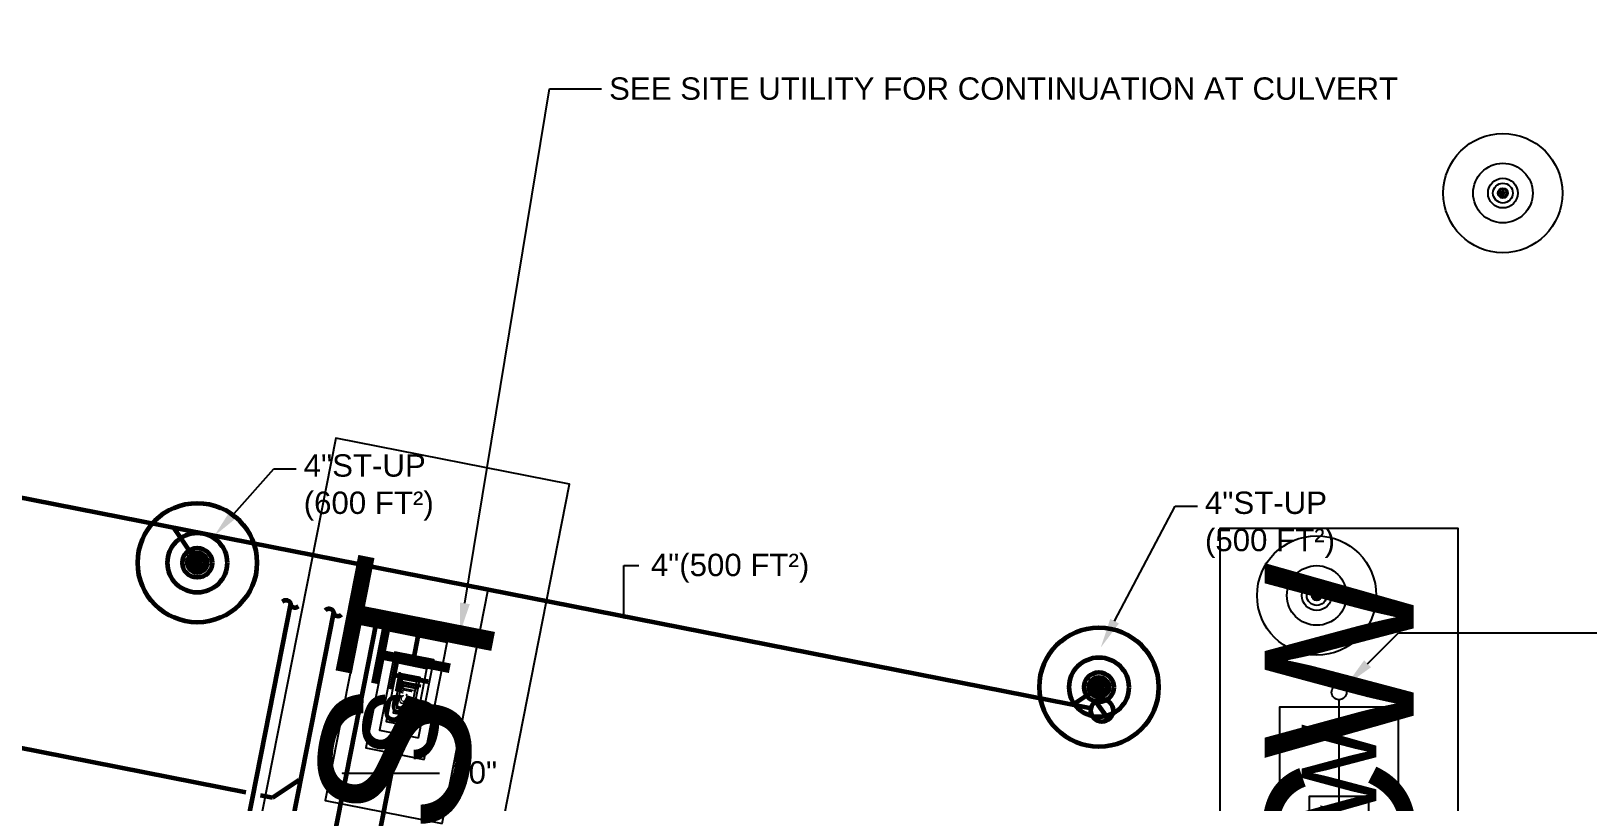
# Model space of a CAD drawing. Extents: x -29500 to 23517, y -2581 to 1886.
# Drawn here: x -531 to 96, y 929 to 1239 of the extents above; entities that cross this region are included whole.
import ezdxf
from ezdxf import colors
from ezdxf.entities.mleader import LeaderData, LeaderLine
from ezdxf.enums import TextEntityAlignment as Align
from ezdxf.math import Vec2, Vec3

# ---------------------------------------------------------------- set-up
doc = ezdxf.new("R2010")
doc.units = 0
doc.header["$LTSCALE"] = 36
doc.header["$MEASUREMENT"] = 0
for name, color, linetype in [('G-ANNO-TEXT', 70, 'Continuous'), ('P-NDCW-N', 4, 'Continuous'), ('P-NDCW-N @ 1 (1)', 4, 'Continuous'), ('P-NDCW-N @ 1 (2)', 4, 'Continuous'), ('P-NDCW-N @ 12', 4, 'Continuous'), ('P-NDCW-N @ 128', 4, 'Continuous'), ('P-NDCW-N @ 16', 4, 'Continuous'), ('P-NDCW-N @ 192', 4, 'Continuous'), ('P-NDCW-N @ 2', 4, 'Continuous'), ('P-NDCW-N @ 24', 4, 'Continuous'), ('P-NDCW-N @ 384', 4, 'Continuous'), ('P-NDCW-N @ 4', 4, 'Continuous'), ('P-NDCW-N @ 48', 4, 'Continuous'), ('P-NDCW-N @ 64', 4, 'Continuous'), ('P-NDCW-N @ 768', 4, 'Continuous'), ('P-NDCW-N @ 8', 4, 'Continuous'), ('P-NDCW-N @ 96', 4, 'Continuous')]:
    doc.layers.add(name, color=color, linetype=linetype)
for name, color, linetype, lineweight in [('P-SAN-N', 6, 'Continuous', 60), ('P-SAN-N @ 96', 6, 'Continuous', 60), ('P-STRM-N', 2, 'Continuous', 60), ('P-STRM-N @ 1 (1)', 2, 'Continuous', 60), ('P-STRM-N @ 1 (2)', 2, 'Continuous', 60), ('P-STRM-N @ 12', 2, 'Continuous', 60), ('P-STRM-N @ 128', 2, 'Continuous', 60), ('P-STRM-N @ 16', 2, 'Continuous', 60), ('P-STRM-N @ 192', 2, 'Continuous', 60), ('P-STRM-N @ 2', 2, 'Continuous', 60), ('P-STRM-N @ 24', 2, 'Continuous', 60), ('P-STRM-N @ 384', 2, 'Continuous', 60), ('P-STRM-N @ 4', 2, 'Continuous', 60), ('P-STRM-N @ 48', 2, 'Continuous', 60), ('P-STRM-N @ 64', 2, 'Continuous', 60), ('P-STRM-N @ 768', 2, 'Continuous', 60), ('P-STRM-N @ 8', 2, 'Continuous', 60), ('P-STRM-N @ 96', 2, 'Continuous', 60)]:
    doc.layers.add(name, color=color, linetype=linetype, lineweight=lineweight)
doc.styles.add('Arial', font='arial.ttf')
doc.dimstyles.new('Loop096', dxfattribs={"dimscale": 0, "dimtxt": 0.09375, "dimasz": 0.03125, "dimexe": 0.0625, "dimexo": 0.0625, "dimgap": 0.09375, "dimtad": 1, "dimdec": 4, "dimzin": 3, "dimdsep": 46, "dimlunit": 4, "dimtxsty": 'Arial', "dimblk": 'OBLIQUE', "dimcen": 0.09375, "dimdle": 0.0625, "dimclrd": 256, "dimclre": 256, "dimclrt": 256, "dimadec": 4, "dimazin": 0, "dimtfac": 0.8, "dimtdec": 4, "dimtix": 1, "dimtofl": 0, "dimtmove": 1, "dimatfit": 0, "dimldrblk": 'LeaderNoteBlock', "dimfxl": 1, "dimfrac": 1, "dimtolj": 1, "dimtzin": 0, "dimlwd": -1, "dimlwe": -1, "dimarcsym": 0})

# ---------------------------------------------------------------- blocks, each defined once
blk = doc.blocks.new('_Oblique')
at = {"color": 0, "linetype": 'ByBlock', "lineweight": -2}
blk.add_line((-0.5, -0.5), (0.5, 0.5), dxfattribs=at)
blk = doc.blocks.new('LeaderNoteBlock')
blk.add_ellipse((0, 0), major_axis=(1, 0), ratio=0.25, start_param=5.387521, end_param=10.320443)
blk = doc.blocks.new('*U6')
blk.add_circle((0, 0), 0.03125)
blk = doc.blocks.new('*U1344')
at = {"layer": 'P-NDCW-N @ 1 (1)'}
blk.add_blockref('*U6', (62, 1174.15), dxfattribs=at)
at = {"layer": 'P-NDCW-N @ 1 (2)'}
blk.add_blockref('*U6', (62, 1174.15), dxfattribs=at)
at = {"layer": 'P-NDCW-N @ 12', "xscale": 12, "yscale": 12, "zscale": 12}
blk.add_blockref('*U6', (62, 1174.15), dxfattribs=at)
at = {"layer": 'P-NDCW-N @ 128', "xscale": 128, "yscale": 128, "zscale": 128}
blk.add_blockref('*U6', (62, 1174.15), dxfattribs=at)
at = {"layer": 'P-NDCW-N @ 16', "xscale": 16, "yscale": 16, "zscale": 16}
blk.add_blockref('*U6', (62, 1174.15), dxfattribs=at)
at = {"layer": 'P-NDCW-N @ 192', "xscale": 192, "yscale": 192, "zscale": 192}
blk.add_blockref('*U6', (62, 1174.15), dxfattribs=at)
at = {"layer": 'P-NDCW-N @ 2', "xscale": 2, "yscale": 2, "zscale": 2}
blk.add_blockref('*U6', (62, 1174.15), dxfattribs=at)
at = {"layer": 'P-NDCW-N @ 24', "xscale": 24, "yscale": 24, "zscale": 24}
blk.add_blockref('*U6', (62, 1174.15), dxfattribs=at)
at = {"layer": 'P-NDCW-N @ 384', "xscale": 384, "yscale": 384, "zscale": 384}
blk.add_blockref('*U6', (62, 1174.15), dxfattribs=at)
at = {"layer": 'P-NDCW-N @ 4', "xscale": 4, "yscale": 4, "zscale": 4}
blk.add_blockref('*U6', (62, 1174.15), dxfattribs=at)
at = {"layer": 'P-NDCW-N @ 48', "xscale": 48, "yscale": 48, "zscale": 48}
blk.add_blockref('*U6', (62, 1174.15), dxfattribs=at)
at = {"layer": 'P-NDCW-N @ 64', "xscale": 64, "yscale": 64, "zscale": 64}
blk.add_blockref('*U6', (62, 1174.15), dxfattribs=at)
at = {"layer": 'P-NDCW-N @ 768', "xscale": 768, "yscale": 768, "zscale": 768}
blk.add_blockref('*U6', (62, 1174.15), dxfattribs=at)
at = {"layer": 'P-NDCW-N @ 8', "xscale": 8, "yscale": 8, "zscale": 8}
blk.add_blockref('*U6', (62, 1174.15), dxfattribs=at)
at = {"layer": 'P-NDCW-N @ 96', "xscale": 96, "yscale": 96, "zscale": 96}
blk.add_blockref('*U6', (-4, 973.15), dxfattribs=at)
blk = doc.blocks.new('*U1345')
at = {"layer": 'P-NDCW-N @ 1 (1)'}
blk.add_blockref('*U6', (-13, 1012.15), dxfattribs=at)
at = {"layer": 'P-NDCW-N @ 1 (2)'}
blk.add_blockref('*U6', (-13, 1012.15), dxfattribs=at)
at = {"layer": 'P-NDCW-N @ 12', "xscale": 12, "yscale": 12, "zscale": 12}
blk.add_blockref('*U6', (-13, 1012.15), dxfattribs=at)
at = {"layer": 'P-NDCW-N @ 128', "xscale": 128, "yscale": 128, "zscale": 128}
blk.add_blockref('*U6', (-13, 1012.15), dxfattribs=at)
at = {"layer": 'P-NDCW-N @ 16', "xscale": 16, "yscale": 16, "zscale": 16}
blk.add_blockref('*U6', (-13, 1012.15), dxfattribs=at)
at = {"layer": 'P-NDCW-N @ 192', "xscale": 192, "yscale": 192, "zscale": 192}
blk.add_blockref('*U6', (-13, 1012.15), dxfattribs=at)
at = {"layer": 'P-NDCW-N @ 2', "xscale": 2, "yscale": 2, "zscale": 2}
blk.add_blockref('*U6', (-13, 1012.15), dxfattribs=at)
at = {"layer": 'P-NDCW-N @ 24', "xscale": 24, "yscale": 24, "zscale": 24}
blk.add_blockref('*U6', (-13, 1012.15), dxfattribs=at)
at = {"layer": 'P-NDCW-N @ 384', "xscale": 384, "yscale": 384, "zscale": 384}
blk.add_blockref('*U6', (-13, 1012.15), dxfattribs=at)
at = {"layer": 'P-NDCW-N @ 4', "xscale": 4, "yscale": 4, "zscale": 4}
blk.add_blockref('*U6', (-13, 1012.15), dxfattribs=at)
at = {"layer": 'P-NDCW-N @ 48', "xscale": 48, "yscale": 48, "zscale": 48}
blk.add_blockref('*U6', (-13, 1012.15), dxfattribs=at)
at = {"layer": 'P-NDCW-N @ 64', "xscale": 64, "yscale": 64, "zscale": 64}
blk.add_blockref('*U6', (-13, 1012.15), dxfattribs=at)
at = {"layer": 'P-NDCW-N @ 768', "xscale": 768, "yscale": 768, "zscale": 768}
blk.add_blockref('*U6', (-13, 1012.15), dxfattribs=at)
at = {"layer": 'P-NDCW-N @ 8', "xscale": 8, "yscale": 8, "zscale": 8}
blk.add_blockref('*U6', (-13, 1012.15), dxfattribs=at)
at = {"layer": 'P-NDCW-N @ 96', "xscale": 96, "yscale": 96, "zscale": 96}
blk.add_blockref('*U6', (-4, 799.15), dxfattribs=at)
blk = doc.blocks.new('*U66')
at = {"layer": 'DEFPOINTS'}
blk.add_lwpolyline([(-0.1875, -0.0625), (0.1875, -0.0625), (0.1875, 0.0625), (-0.1875, 0.0625)], close=True, dxfattribs=at)
at = {"style": 'Arial'}
blk.add_text('NDCW', height=0.078125, dxfattribs=at).set_placement((0, 0), align=Align.MIDDLE)
blk = doc.blocks.new('*U1346')
at = {"layer": 'P-NDCW-N @ 1 (1)', "rotation": 90}
blk.add_blockref('*U66', (-4, 895.15), dxfattribs=at)
at = {"layer": 'P-NDCW-N @ 1 (2)', "rotation": 90}
blk.add_blockref('*U66', (-4, 895.15), dxfattribs=at)
at = {"layer": 'P-NDCW-N @ 128', "xscale": 128, "yscale": 128, "zscale": 128, "rotation": 90}
blk.add_blockref('*U66', (-4, 895.15), dxfattribs=at)
at = {"layer": 'P-NDCW-N @ 192', "xscale": 192, "yscale": 192, "zscale": 192, "rotation": 90}
blk.add_blockref('*U66', (-4, 895.15), dxfattribs=at)
at = {"layer": 'P-NDCW-N @ 384', "xscale": 384, "yscale": 384, "zscale": 384, "rotation": 90}
blk.add_blockref('*U66', (-4, 895.15), dxfattribs=at)
at = {"layer": 'P-NDCW-N @ 48', "xscale": 48, "yscale": 48, "zscale": 48, "rotation": 90}
blk.add_blockref('*U66', (-4, 895.15), dxfattribs=at)
at = {"layer": 'P-NDCW-N @ 64', "xscale": 64, "yscale": 64, "zscale": 64, "rotation": 90}
blk.add_blockref('*U66', (-4, 895.15), dxfattribs=at)
at = {"layer": 'P-NDCW-N @ 768', "xscale": 768, "yscale": 768, "zscale": 768, "rotation": 90}
blk.add_blockref('*U66', (-4, 895.15), dxfattribs=at)
at = {"layer": 'P-NDCW-N @ 96', "xscale": 96, "yscale": 96, "zscale": 96, "rotation": 90}
blk.add_blockref('*U66', (-4, 895.15), dxfattribs=at)
blk = doc.blocks.new('*U47')
at = {"layer": 'DEFPOINTS'}
blk.add_lwpolyline([(-0.125, -0.0625), (0.125, -0.0625), (0.125, 0.0625), (-0.125, 0.0625)], close=True, dxfattribs=at)
at = {"style": 'Arial'}
blk.add_text('ST', height=0.078125, dxfattribs=at).set_placement((0, 0), align=Align.MIDDLE)
blk = doc.blocks.new('*U1389')
at = {"layer": 'P-STRM-N @ 1 (1)', "linetype": 'ByBlock', "lineweight": -2, "rotation": 78.86369056881912}
blk.add_blockref('*U47', (-379.56, 972.04), dxfattribs=at)
at = {"layer": 'P-STRM-N @ 1 (2)', "linetype": 'ByBlock', "lineweight": -2, "rotation": 78.86369056881912}
blk.add_blockref('*U47', (-379.56, 972.04), dxfattribs=at)
at = {"layer": 'P-STRM-N @ 128', "linetype": 'ByBlock', "lineweight": -2, "xscale": 128, "yscale": 128, "zscale": 128, "rotation": 78.86369056881912}
blk.add_blockref('*U47', (-379.56, 972.04), dxfattribs=at)
at = {"layer": 'P-STRM-N @ 192', "linetype": 'ByBlock', "lineweight": -2, "xscale": 192, "yscale": 192, "zscale": 192, "rotation": 78.86369056881912}
blk.add_blockref('*U47', (-379.56, 972.04), dxfattribs=at)
at = {"layer": 'P-STRM-N @ 384', "linetype": 'ByBlock', "lineweight": -2, "xscale": 384, "yscale": 384, "zscale": 384, "rotation": 78.86369056881912}
blk.add_blockref('*U47', (-379.56, 972.04), dxfattribs=at)
at = {"layer": 'P-STRM-N @ 48', "linetype": 'ByBlock', "lineweight": -2, "xscale": 48, "yscale": 48, "zscale": 48, "rotation": 78.86369056881912}
blk.add_blockref('*U47', (-379.56, 972.04), dxfattribs=at)
at = {"layer": 'P-STRM-N @ 64', "linetype": 'ByBlock', "lineweight": -2, "xscale": 64, "yscale": 64, "zscale": 64, "rotation": 78.86369056881912}
blk.add_blockref('*U47', (-379.56, 972.04), dxfattribs=at)
at = {"layer": 'P-STRM-N @ 768', "linetype": 'ByBlock', "lineweight": -2, "xscale": 768, "yscale": 768, "zscale": 768, "rotation": 78.86369056881912}
blk.add_blockref('*U47', (-379.56, 972.04), dxfattribs=at)
at = {"layer": 'P-STRM-N @ 96', "linetype": 'ByBlock', "lineweight": -2, "xscale": 96, "yscale": 96, "zscale": 96, "rotation": 78.86369056881912}
blk.add_blockref('*U47', (-379.56, 972.04), dxfattribs=at)
blk = doc.blocks.new('continuation')
blk.add_lwpolyline([(-0.0028, -0.0347, -0.625102), (0, 0, 0.625102), (0.0028, 0.0347)], format="xyb")
blk = doc.blocks.new('*U1403')
at = {"layer": 'P-STRM-N @ 1 (1)'}
blk.add_blockref('*U6', (-100.69, 975.24), dxfattribs=at)
at = {"layer": 'P-STRM-N @ 1 (2)'}
blk.add_blockref('*U6', (-100.69, 975.24), dxfattribs=at)
at = {"layer": 'P-STRM-N @ 12', "xscale": 12, "yscale": 12, "zscale": 12}
blk.add_blockref('*U6', (-100.69, 975.24), dxfattribs=at)
at = {"layer": 'P-STRM-N @ 128', "xscale": 128, "yscale": 128, "zscale": 128}
blk.add_blockref('*U6', (-100.69, 975.24), dxfattribs=at)
at = {"layer": 'P-STRM-N @ 16', "xscale": 16, "yscale": 16, "zscale": 16}
blk.add_blockref('*U6', (-100.69, 975.24), dxfattribs=at)
at = {"layer": 'P-STRM-N @ 192', "xscale": 192, "yscale": 192, "zscale": 192}
blk.add_blockref('*U6', (-100.69, 975.24), dxfattribs=at)
at = {"layer": 'P-STRM-N @ 2', "xscale": 2, "yscale": 2, "zscale": 2}
blk.add_blockref('*U6', (-100.69, 975.24), dxfattribs=at)
at = {"layer": 'P-STRM-N @ 24', "xscale": 24, "yscale": 24, "zscale": 24}
blk.add_blockref('*U6', (-100.69, 975.24), dxfattribs=at)
at = {"layer": 'P-STRM-N @ 384', "xscale": 384, "yscale": 384, "zscale": 384}
blk.add_blockref('*U6', (-100.69, 975.24), dxfattribs=at)
at = {"layer": 'P-STRM-N @ 4', "xscale": 4, "yscale": 4, "zscale": 4}
blk.add_blockref('*U6', (-100.69, 975.24), dxfattribs=at)
at = {"layer": 'P-STRM-N @ 48', "xscale": 48, "yscale": 48, "zscale": 48}
blk.add_blockref('*U6', (-100.69, 975.24), dxfattribs=at)
at = {"layer": 'P-STRM-N @ 64', "xscale": 64, "yscale": 64, "zscale": 64}
blk.add_blockref('*U6', (-100.69, 975.24), dxfattribs=at)
at = {"layer": 'P-STRM-N @ 768', "xscale": 768, "yscale": 768, "zscale": 768}
blk.add_blockref('*U6', (-100.69, 975.24), dxfattribs=at)
at = {"layer": 'P-STRM-N @ 8', "xscale": 8, "yscale": 8, "zscale": 8}
blk.add_blockref('*U6', (-100.69, 975.24), dxfattribs=at)
at = {"layer": 'P-STRM-N @ 96', "xscale": 96, "yscale": 96, "zscale": 96}
blk.add_blockref('*U6', (-100.69, 975.24), dxfattribs=at)
blk = doc.blocks.new('FLOOR CLEAN OUT')
at = {"color": 7, "linetype": 'Continuous'}
blk.add_line((0.034, -0.0323), (-0.0341, 0.0321), dxfattribs=at)
at = {"linetype": 'Continuous'}
blk.add_circle((0, 0), 0.0469, dxfattribs=at)
blk = doc.blocks.new('*U1404')
at = {"layer": 'P-STRM-N @ 1 (1)'}
blk.add_blockref('*U6', (-463.85, 1025.33), dxfattribs=at)
at = {"layer": 'P-STRM-N @ 1 (2)'}
blk.add_blockref('*U6', (-463.85, 1025.33), dxfattribs=at)
at = {"layer": 'P-STRM-N @ 12', "xscale": 12, "yscale": 12, "zscale": 12}
blk.add_blockref('*U6', (-463.85, 1025.33), dxfattribs=at)
at = {"layer": 'P-STRM-N @ 128', "xscale": 128, "yscale": 128, "zscale": 128}
blk.add_blockref('*U6', (-463.85, 1025.33), dxfattribs=at)
at = {"layer": 'P-STRM-N @ 16', "xscale": 16, "yscale": 16, "zscale": 16}
blk.add_blockref('*U6', (-463.85, 1025.33), dxfattribs=at)
at = {"layer": 'P-STRM-N @ 192', "xscale": 192, "yscale": 192, "zscale": 192}
blk.add_blockref('*U6', (-463.85, 1025.33), dxfattribs=at)
at = {"layer": 'P-STRM-N @ 2', "xscale": 2, "yscale": 2, "zscale": 2}
blk.add_blockref('*U6', (-463.85, 1025.33), dxfattribs=at)
at = {"layer": 'P-STRM-N @ 24', "xscale": 24, "yscale": 24, "zscale": 24}
blk.add_blockref('*U6', (-463.85, 1025.33), dxfattribs=at)
at = {"layer": 'P-STRM-N @ 384', "xscale": 384, "yscale": 384, "zscale": 384}
blk.add_blockref('*U6', (-463.85, 1025.33), dxfattribs=at)
at = {"layer": 'P-STRM-N @ 4', "xscale": 4, "yscale": 4, "zscale": 4}
blk.add_blockref('*U6', (-463.85, 1025.33), dxfattribs=at)
at = {"layer": 'P-STRM-N @ 48', "xscale": 48, "yscale": 48, "zscale": 48}
blk.add_blockref('*U6', (-463.85, 1025.33), dxfattribs=at)
at = {"layer": 'P-STRM-N @ 64', "xscale": 64, "yscale": 64, "zscale": 64}
blk.add_blockref('*U6', (-463.85, 1025.33), dxfattribs=at)
at = {"layer": 'P-STRM-N @ 768', "xscale": 768, "yscale": 768, "zscale": 768}
blk.add_blockref('*U6', (-463.85, 1025.33), dxfattribs=at)
at = {"layer": 'P-STRM-N @ 8', "xscale": 8, "yscale": 8, "zscale": 8}
blk.add_blockref('*U6', (-463.85, 1025.33), dxfattribs=at)
at = {"layer": 'P-STRM-N @ 96', "xscale": 96, "yscale": 96, "zscale": 96}
blk.add_blockref('*U6', (-463.85, 1025.33), dxfattribs=at)

msp = doc.modelspace()

# ---------------------------------------------------------------- linework, layer by layer
at = {"layer": 'P-NDCW-N'}
msp.add_line((-4, 913.15), (-4, 970.15), dxfattribs=at)
at = {"layer": 'P-SAN-N'}
for p, q in [((-444.34, 932.82), (-870.67, 1016.74)), ((-426.33, 1008.77), (-456.42, 855.9)), ((-409, 1005.36), (-438.42, 855.9)), ((-391.67, 1001.95), (-420.42, 855.9)), ((-422.99, 937.79), (-433.56, 930.69)), ((-433.56, 930.69), (-438.45, 931.66))]:
    msp.add_line(p, q, dxfattribs=at)
at = {"layer": 'P-STRM-N'}
for p, q in [((-103.9, 966.7), (-1259.23, 1194.13)), ((-466.22, 1028.85), (-473.31, 1039.42)), ((-377.24, 983.82), (-374.34, 998.53)), ((-104.21, 972.88), (-111.26, 968.15)), ((-381.87, 960.27), (-402.42, 855.9))]:
    msp.add_line(p, q, dxfattribs=at)

# ---------------------------------------------------------------- block references
at = {"layer": 'P-NDCW-N'}
for name in ['*U1344', '*U1346', '*U1345']:
    msp.add_blockref(name, (0, 0), dxfattribs=at)
at = {"layer": 'P-SAN-N @ 96', "xscale": 96, "yscale": 96, "zscale": 96}
for p, rotation in [((-426.33, 1008.77), 258.8636905688182), ((-409, 1005.36), 258.8636905688183), ((-391.67, 1001.95), 258.8636905688181)]:
    msp.add_blockref('continuation', p, dxfattribs=dict(at, rotation=rotation))
at = {"layer": 'P-STRM-N'}
for name in ['*U1389', '*U1404', '*U1403']:
    msp.add_blockref(name, (0, 0), dxfattribs=at)
at = {"layer": 'P-STRM-N @ 96', "xscale": 96, "yscale": 96, "zscale": 96}
for name, p, rotation in [('continuation', (-374.34, 998.53), 258.8636905688182), ('FLOOR CLEAN OUT', (-99.48, 965.83), 168.8636905688182)]:
    msp.add_blockref(name, p, dxfattribs=dict(at, rotation=rotation))

# ---------------------------------------------------------------- texts
at = {"layer": 'G-ANNO-TEXT', "char_height": 9, "attachment_point": 1, "style": 'Arial'}
for s, insert in [('4"(500 FT²)', (-281.2, 1028.95)), ('10"', (-361.55, 945.4))]:
    msp.add_mtext_dynamic_manual_height_columns(s, width=139.2, gutter_width=45, heights=[0], dxfattribs=dict(at, insert=insert))

# ---------------------------------------------------------------- leaders
at = {"layer": 'G-ANNO-TEXT'}
for points in [[(-292, 1003.15), (-292, 1024.15), (-286, 1024.15)], [(-405.35, 940.6), (-375.35, 940.6), (-366.35, 940.6)]]:
    msp.add_leader(points, dimstyle='Loop096', override={"dimscale": 0}, dxfattribs=at)
ml = msp.add_multileader_mtext('Standard', dxfattribs=at)
ml.set_content('SEE SITE UTILITY FOR CONTINUATION AT CULVERT', color=256, style='Arial')
ml.set_leader_properties(color=256, linetype='ByLayer', lineweight=-1)
ml.build(insert=Vec2(0, 0))
ml.multileader.update_dxf_attribs({"has_dogleg": 0, "dogleg_length": 0.125, "arrow_head_size": 12, "scale": 96})
ctx = ml.context
ctx.base_point, ctx.scale, ctx.char_height, ctx.arrow_head_size, ctx.landing_gap_size, ctx.plane_origin = Vec3(-1354, 1369.15), 96, 9, 12, 3, Vec3(-1411, 1150.15)
notes = []
notes.append((ctx, [(0, (1, 1, 0), (-1366, 1369.15), (1, 0), 12, [(0, [(-1369.91, 1180.65), (-1375, 1369.15)], 0, [])])]))
ctx.mtext.insert, ctx.mtext.width, ctx.mtext.flow_direction = Vec3(-1351, 1373.73), 178.3655, 5
ml = msp.add_multileader_mtext('Standard', dxfattribs=at)
ml.set_content('SEE SITE UTILITY FOR CONTINUATION AT CULVERT', color=256, style='Arial')
ml.set_leader_properties(color=256, linetype='ByLayer', lineweight=-1)
ml.build(insert=Vec2(0, 0))
ml.multileader.update_dxf_attribs({"has_dogleg": 0, "dogleg_length": 0.125, "arrow_head_size": 12, "scale": 96})
ctx = ml.context
ctx.base_point, ctx.scale, ctx.char_height, ctx.arrow_head_size, ctx.landing_gap_size, ctx.plane_origin = Vec3(-301, 1216.15), 96, 9, 12, 3, Vec3(-358, 997.15)
notes.append((ctx, [(0, (1, 1, 0), (-313, 1216.15), (1, 0), 12, [(0, [(-358, 997.15), (-322, 1216.15)], 0, [])])]))
ctx.mtext.insert, ctx.mtext.width, ctx.mtext.flow_direction = Vec3(-298, 1220.73), 178.3655, 5
ml = msp.add_multileader_mtext('Standard', dxfattribs=at)
ml.set_content('4"ST-UP\\P(600 FT²)', color=256, style='Arial')
ml.set_leader_properties(color=256, linetype='ByLayer', lineweight=-1)
ml.build(insert=Vec2(0, 0))
ml.multileader.update_dxf_attribs({"has_dogleg": 0, "dogleg_length": 0.125, "arrow_head_size": 12, "scale": 96})
ctx = ml.context
ctx.base_point, ctx.scale, ctx.char_height, ctx.arrow_head_size, ctx.landing_gap_size, ctx.plane_origin = Vec3(-424, 1063.15), 96, 9, 12, 3, Vec3(-457, 1036.15)
notes.append((ctx, [(0, (1, 1, 0), (-436, 1063.15), (1, 0), 12, [(0, [(-457, 1036.15), (-433, 1063.15)], 0, [])])]))
ctx.mtext.insert, ctx.mtext.flow_direction = Vec3(-421, 1068.98), 5
ml = msp.add_multileader_mtext('Standard', dxfattribs=at)
ml.set_content('4"ST-UP\\P(500 FT²)', color=256, style='Arial')
ml.set_leader_properties(color=256, linetype='ByLayer', lineweight=-1)
ml.build(insert=Vec2(0, 0))
ml.multileader.update_dxf_attribs({"has_dogleg": 0, "dogleg_length": 0.125, "arrow_head_size": 12, "scale": 96})
ctx = ml.context
ctx.base_point, ctx.scale, ctx.char_height, ctx.arrow_head_size, ctx.landing_gap_size, ctx.plane_origin = Vec3(-61, 1048.15), 96, 9, 12, 3, Vec3(-94, 1021.15)
notes.append((ctx, [(0, (1, 1, 0), (-73, 1048.15), (1, 0), 12, [(0, [(-100, 991.15), (-70, 1048.15)], 0, [])])]))
ctx.mtext.insert, ctx.mtext.flow_direction = Vec3(-58, 1053.98), 5
ml = msp.add_multileader_mtext('Standard', dxfattribs=at)
ml.set_content('HEAT TRACE AND INSULATE TRAP PRIMER LINE, TRAP, AND 10 FEET BEYOND', color=256, style='Arial')
ml.set_leader_properties(color=256, linetype='ByLayer', lineweight=-1)
ml.build(insert=Vec2(0, 0))
ml.multileader.update_dxf_attribs({"has_dogleg": 0, "dogleg_length": 0.125, "arrow_head_size": 12, "scale": 96})
ctx = ml.context
ctx.base_point, ctx.scale, ctx.char_height, ctx.arrow_head_size, ctx.landing_gap_size, ctx.plane_origin = Vec3(-2200, 1015.15), 96, 9, 12, 3, Vec3(-2284, 958.15)
notes.append((ctx, [(0, (1, 1, 0), (-2212, 1015.15), (1, 0), 12, [(0, [(-2290, 946.15), (-2251, 1015.15)], 0, [])])]))
ctx.mtext.insert, ctx.mtext.width, ctx.mtext.flow_direction = Vec3(-2197, 1019.73), 185.7454, 5
ml = msp.add_multileader_mtext('Standard', dxfattribs=at)
ml.set_content('1"NDCW-UP&UP IN 3" PVC SLEEVE ', color=256, style='Arial')
ml.set_leader_properties(color=256, linetype='ByLayer', lineweight=-1)
ml.build(insert=Vec2(0, 0))
ml.multileader.update_dxf_attribs({"has_dogleg": 0, "dogleg_length": 0.125, "arrow_head_size": 12, "scale": 96})
ctx = ml.context
ctx.base_point, ctx.scale, ctx.char_height, ctx.arrow_head_size, ctx.landing_gap_size, ctx.plane_origin = Vec3(176, 997.15), 96, 9, 12, 3, Vec3(-1, 976.15)
notes.append((ctx, [(0, (1, 1, 0), (164, 997.15), (1, 0), 12, [(0, [(-1, 976.15), (20, 997.15)], 0, [])])]))
ctx.mtext.insert, ctx.mtext.width, ctx.mtext.flow_direction = Vec3(179, 1001.73), 116.8341, 5
for ctx, leaders in notes:
    for number, flags, end, landing, length, lines in leaders:
        leader = LeaderData()
        leader.index, (leader.has_last_leader_line, leader.has_dogleg_vector, leader.attachment_direction) = number, flags
        leader.last_leader_point, leader.dogleg_vector, leader.dogleg_length = Vec3(end), Vec3(landing), length
        for number, points, colour, breaks in lines:
            line = LeaderLine()
            line.index, line.vertices, line.color, line.breaks = number, Vec3.list(points), colors.encode_raw_color(colour), breaks
            leader.lines.append(line)
        ctx.leaders.append(leader)

doc.saveas('drawing.dxf')
